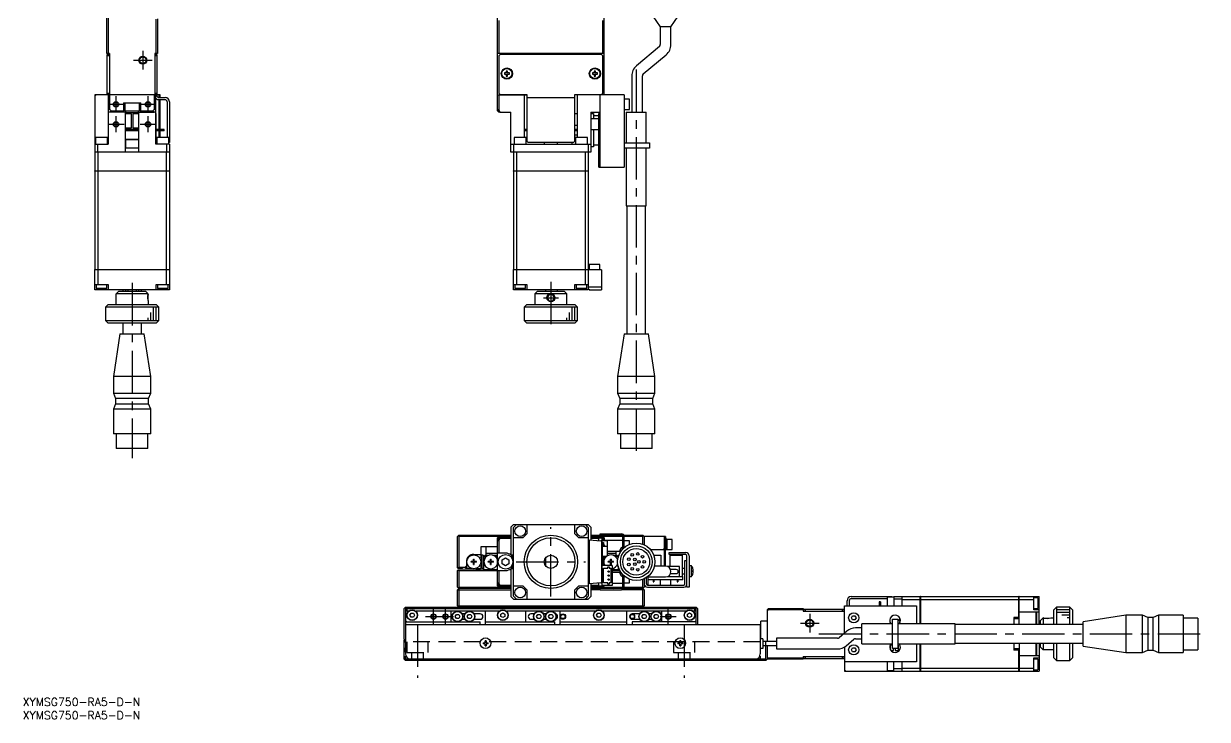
# Model space of a CAD drawing. Extents: x -2 to 888, y -8 to 518.
# Drawn here: x 0.4 to 444.1, y -8 to 252.6 of the extents above; entities that cross this region are included whole.
import ezdxf

# ---------------------------------------------------------------- set-up
doc = ezdxf.new("R2010")
doc.units = 0
doc.header["$LTSCALE"] = 0.5
doc.linetypes.add('CENTER', pattern=[50.8, 31.75, -6.35, 6.35, -6.35])
doc.linetypes.add('DASHED', pattern=[19.05, 12.7, -6.35])
for name, color, linetype in [('MSM_CENTER', 1, 'CENTER'), ('MSM_CONTINUOUS', 7, 'CONTINUOUS'), ('MSM_DASHED', 4, 'DASHED'), ('MSM_NARROW', 5, 'CONTINUOUS'), ('MSM_PART_NUMBER', 7, 'CONTINUOUS')]:
    doc.layers.add(name, color=color, linetype=linetype)
doc.styles.get("Standard").update_dxf_attribs({"font": 'txt.shx', "height": 1, "bigfont": 'bigfont.shx'})

# ---------------------------------------------------------------- blocks, each defined once
blk = doc.blocks.new('*U2')
at = {"layer": 'MSM_PART_NUMBER'}
blk.add_text('XYMSG750-RA5-D-N', height=3, dxfattribs=at).set_placement((0, -3))
blk = doc.blocks.new('*U3')
at = {"layer": 'MSM_PART_NUMBER'}
blk.add_text('XYMSG750-RA5-D-N', height=3, dxfattribs=at).set_placement((0, -8))

msp = doc.modelspace()

# ---------------------------------------------------------------- linework, layer by layer
at = {"layer": 'MSM_CENTER'}
for p, q in [((45, 242.41), (45, 235.41)), ((41.5, 238.91), (48.5, 238.91)), ((230.02, 235.46), (230.02, 89.86)), ((32, 222.41), (38, 222.41)), ((35, 219.41), (35, 225.41)), ((44, 222.41), (50, 222.41)), ((47, 219.41), (47, 225.41)), ((35, 211.91), (35, 217.91)), ((47, 211.91), (47, 217.91)), ((32, 214.91), (38, 214.91)), ((44, 214.91), (50, 214.91)), ((41, 155.46), (41, 89.86)), ((198.02, 155.91), (198.02, 137.91)), ((195.22, 149.91), (200.82, 149.91)), ((198.02, 38), (198.02, 64)), ((185.02, 51), (211.02, 51)), ((154.02, 27.5), (154.02, 33.5)), ((158.52, 27.5), (158.52, 33.5)), ((242.02, 27.5), (242.02, 33.5)), ((295.02, 31.5), (295.02, 24.5)), ((148.02, 27.5), (148.02, 7.5)), ((151.02, 30.5), (161.52, 30.5)), ((239.02, 30.5), (245.02, 30.5)), ((248.02, 27.5), (248.02, 7.5)), ((291.52, 28), (298.52, 28)), ((298.47, 24), (444.07, 24))]:
    msp.add_line(p, q, dxfattribs=at)
at = {"layer": 'MSM_CONTINUOUS'}
for p, q in [((31.5, 241.41), (31.5, 254.91)), ((32, 254.91), (32, 241.41)), ((50, 241.41), (50, 254.3)), ((50.5, 254.41), (50.5, 241.41)), ((178.02, 219.91), (178.02, 254.91)), ((178.52, 253.8), (178.52, 241.41)), ((217.52, 241.41), (217.52, 253.8)), ((218.02, 225.91), (218.02, 254.91)), ((236.27, 255.41), (239.02, 251.41)), ((243.02, 251.41), (245.77, 255.41)), ((243.02, 251.41), (239.02, 251.41)), ((239.02, 251.41), (239.02, 244.81)), ((243.02, 244.81), (243.02, 251.41)), ((238.67, 244.04), (230.09, 236.84)), ((32.5, 241.41), (31.5, 241.41)), ((31.7, 241.11), (32.5, 241.11)), ((31.7, 226.11), (31.7, 241.11)), ((32.5, 240.61), (31.7, 240.61)), ((32.5, 241.41), (32.5, 225.91)), ((50.5, 241.41), (49.5, 241.41)), ((49.5, 241.41), (49.5, 225.91)), ((49.5, 241.11), (50.3, 241.11)), ((50.3, 240.61), (49.5, 240.61)), ((50.3, 241.11), (50.3, 225.71)), ((218.02, 241.41), (178.02, 241.41)), ((179.02, 241.11), (178.52, 240.61)), ((178.52, 240.61), (178.52, 226.61)), ((217.02, 241.11), (179.02, 241.11)), ((188.02, 241.41), (188.02, 241.11)), ((189.77, 241.11), (189.77, 241.41)), ((193.22, 241.41), (193.02, 241.21)), ((203.02, 241.21), (193.02, 241.21)), ((193.02, 241.21), (193.02, 241.11)), ((203.02, 241.21), (202.82, 241.41)), ((203.02, 241.11), (203.02, 241.21)), ((206.27, 241.41), (206.27, 241.11)), ((208.02, 241.11), (208.02, 241.41)), ((217.52, 240.61), (217.02, 241.11)), ((217.52, 226.61), (217.52, 240.61)), ((232.66, 233.78), (241.24, 240.98)), ((181.28, 234.15), (180.61, 234.15)), ((180.61, 233.67), (181.28, 233.67)), ((181.28, 234.83), (181.28, 234.15)), ((181.28, 233.67), (181.28, 232.99)), ((181.76, 234.15), (181.76, 234.83)), ((182.44, 234.15), (181.76, 234.15)), ((181.76, 232.99), (181.76, 233.67)), ((181.76, 233.67), (182.44, 233.67)), ((214.28, 234.15), (213.61, 234.15)), ((213.61, 233.67), (214.28, 233.67)), ((214.28, 234.83), (214.28, 234.15)), ((214.28, 233.67), (214.28, 232.99)), ((214.76, 234.15), (214.76, 234.83)), ((215.44, 234.15), (214.76, 234.15)), ((214.76, 233.67), (215.44, 233.67)), ((214.76, 232.99), (214.76, 233.67)), ((228.3, 233.01), (228.3, 219.41)), ((232.3, 219.41), (232.3, 233.01)), ((31.7, 226.61), (32.5, 226.61)), ((49.5, 226.61), (50.3, 226.61)), ((178.52, 226.61), (179.02, 226.11)), ((217.02, 226.11), (217.52, 226.61)), ((27, 225.41), (27.5, 225.91)), ((49.5, 225.91), (27, 225.91)), ((27, 225.91), (27, 197.46)), ((32.5, 226.11), (31.7, 226.11)), ((32.1, 225.91), (32.1, 207.41)), ((32.6, 225.91), (32.6, 220.52)), ((37.75, 222.91), (44.25, 222.91)), ((37.75, 222.91), (37.75, 219.41)), ((38.25, 222.91), (38.25, 219.91)), ((43.75, 219.91), (43.75, 222.91)), ((44.25, 219.41), (44.25, 222.91)), ((49.4, 220.52), (49.4, 225.91)), ((50.3, 226.11), (49.5, 226.11)), ((49.5, 225.91), (49.9, 225.91)), ((49.9, 207.41), (49.9, 225.91)), ((51.5, 225.91), (50.3, 225.91)), ((51, 225.91), (51, 224.92)), ((51, 224.11), (51, 212.91)), ((51.1, 224.91), (53.4, 224.91)), ((53.4, 224.11), (51.1, 224.11)), ((51.5, 224.91), (51.5, 225.91)), ((51.5, 212.91), (51.5, 224.11)), ((54.2, 223.31), (54.2, 209.91)), ((55, 223.31), (55, 208.11)), ((178.02, 225.91), (189.02, 225.91)), ((178.52, 225.91), (178.52, 220.02)), ((179.02, 226.11), (189.02, 226.11)), ((188.02, 226.11), (188.02, 209.91)), ((189.02, 226.11), (189.02, 208.61)), ((189.02, 224.91), (207.02, 224.91)), ((207.02, 208.61), (207.02, 226.11)), ((207.02, 226.11), (217.02, 226.11)), ((225.52, 225.91), (207.02, 225.91)), ((208.02, 209.91), (208.02, 226.11)), ((216.52, 198.91), (216.52, 225.91)), ((225.52, 225.91), (225.52, 198.91)), ((227.52, 224.31), (225.52, 224.31)), ((227.52, 220.51), (227.52, 224.31)), ((32.1, 220.02), (32.6, 220.52)), ((32.71, 219.41), (32.1, 219.41)), ((32.6, 220.52), (33.21, 219.91)), ((33.21, 219.91), (32.71, 219.41)), ((38.51, 219.41), (32.71, 219.41)), ((33.21, 219.91), (37.75, 219.91)), ((38.25, 219.91), (43.75, 219.91)), ((38.4, 219.41), (38.4, 204.41)), ((38.4, 219.31), (43.6, 219.31)), ((38.5, 218.91), (38.4, 218.91)), ((40.75, 218.81), (38.4, 218.81)), ((38.5, 219.31), (38.5, 218.81)), ((38.72, 219.91), (38.51, 219.41)), ((39.5, 218.81), (39.5, 219.31)), ((40.75, 213.61), (40.75, 218.81)), ((41.25, 218.81), (41.25, 213.61)), ((43.6, 218.81), (41.25, 218.81)), ((42.5, 219.31), (42.5, 218.81)), ((43.49, 219.41), (43.28, 219.91)), ((43.49, 219.41), (49.29, 219.41)), ((43.5, 218.81), (43.5, 219.31)), ((43.6, 218.91), (43.5, 218.91)), ((43.6, 204.41), (43.6, 219.41)), ((44.25, 219.91), (48.79, 219.91)), ((48.79, 219.91), (49.4, 220.52)), ((49.29, 219.41), (48.79, 219.91)), ((49.9, 219.41), (49.29, 219.41)), ((49.4, 220.52), (49.9, 220.02)), ((50, 218.91), (49.9, 218.91)), ((50, 212.91), (50, 218.91)), ((178.02, 220.52), (178.52, 220.02)), ((178.52, 219.41), (178.02, 219.91)), ((178.52, 220.02), (178.83, 219.41)), ((178.83, 219.41), (178.52, 219.41)), ((178.83, 219.41), (183.02, 219.41)), ((183.02, 204.41), (183.02, 219.41)), ((207.02, 218.91), (208.02, 218.91)), ((213.02, 219.41), (213.02, 204.41)), ((213.02, 219.41), (216.52, 219.41)), ((213.02, 218.91), (214.02, 218.91)), ((214.02, 218.91), (214.02, 216.91)), ((214.02, 218.16), (216.02, 218.16)), ((216.02, 198.91), (216.02, 218.91)), ((216.02, 218.91), (216.52, 218.91)), ((225.52, 220.51), (227.52, 220.51)), ((226.27, 219.41), (233.77, 219.41)), ((226.27, 219.41), (226.27, 207.91)), ((233.77, 207.91), (233.77, 219.41)), ((38.4, 213.61), (40.75, 213.61)), ((38.5, 213.61), (38.5, 212.91)), ((39.5, 212.91), (39.5, 213.61)), ((41.25, 213.61), (43.6, 213.61)), ((42.5, 213.61), (42.5, 212.91)), ((43.5, 212.91), (43.5, 213.61)), ((208.02, 214.41), (207.02, 214.41)), ((216.02, 216.91), (213.02, 216.91)), ((31.75, 209.91), (27.25, 209.91)), ((27.25, 209.91), (27.25, 207.41)), ((31.75, 207.41), (31.75, 209.91)), ((43.6, 212.91), (38.4, 212.91)), ((43.6, 212.41), (38.4, 212.41)), ((38.4, 209.31), (43.6, 209.31)), ((43.6, 209.11), (38.4, 209.11)), ((38.5, 209.11), (38.5, 205.91)), ((43.5, 205.91), (43.5, 209.11)), ((53, 212.91), (49.9, 212.91)), ((53, 212.41), (49.9, 212.41)), ((50, 207.41), (50, 212.41)), ((54.75, 209.91), (50.25, 209.91)), ((50.25, 209.91), (50.25, 207.41)), ((51, 212.41), (51, 209.91)), ((51.5, 209.91), (51.5, 212.41)), ((53, 212.41), (53, 212.91)), ((54.75, 207.41), (54.75, 209.91)), ((54.75, 208.61), (55, 208.61)), ((188.77, 209.91), (184.27, 209.91)), ((184.27, 209.91), (184.27, 207.41)), ((189.02, 212.91), (188.02, 212.91)), ((189.02, 212.41), (188.02, 212.41)), ((188.77, 207.41), (188.77, 209.91)), ((189.02, 208.61), (189.52, 208.11)), ((206.52, 208.11), (207.02, 208.61)), ((208.02, 212.91), (207.02, 212.91)), ((208.02, 212.41), (207.02, 212.41)), ((207.02, 210.91), (208.02, 210.91)), ((211.77, 209.91), (207.27, 209.91)), ((207.27, 209.91), (207.27, 207.41)), ((211.77, 207.41), (211.77, 209.91)), ((213.02, 212.91), (216.02, 212.91)), ((214.02, 212.91), (214.02, 206.41)), ((27, 207.41), (32.1, 207.41)), ((55, 204.41), (27, 204.41)), ((28, 207.41), (28, 204.41)), ((28.15, 204.41), (28.15, 197.46)), ((43.6, 205.91), (38.4, 205.91)), ((55, 207.41), (49.9, 207.41)), ((53.85, 204.41), (53.85, 197.46)), ((54, 204.41), (54, 207.41)), ((55, 208.11), (54.75, 208.11)), ((55, 207.41), (55, 197.46)), ((183.02, 207.41), (213.02, 207.41)), ((213.02, 204.41), (183.02, 204.41)), ((184.02, 207.41), (184.02, 197.46)), ((185.18, 204.41), (185.18, 197.46)), ((206.52, 208.11), (189.52, 208.11)), ((195.52, 208.11), (195.52, 207.41)), ((200.52, 207.41), (200.52, 208.11)), ((206.02, 207.41), (206.02, 208.11)), ((210.87, 204.41), (210.87, 197.46)), ((212.02, 207.41), (212.02, 197.46)), ((214.02, 206.41), (213.02, 206.41)), ((214.02, 207.16), (216.02, 207.16)), ((225.52, 207.91), (235.02, 207.91)), ((235.02, 205.91), (225.52, 205.91)), ((226.27, 205.91), (226.27, 184.41)), ((233.77, 184.41), (233.77, 205.91)), ((235.02, 207.91), (235.02, 205.91)), ((27, 197.46), (55, 197.46)), ((27, 197.41), (27, 160.46)), ((55, 197.41), (27, 197.41)), ((27.01, 197.41), (27.01, 197.46)), ((28.15, 197.41), (28.15, 160.46)), ((28.16, 197.41), (28.16, 197.46)), ((53.84, 197.41), (53.84, 197.46)), ((53.85, 197.41), (53.85, 160.46)), ((54.99, 197.41), (54.99, 197.46)), ((55, 197.41), (55, 160.46)), ((184.02, 197.46), (212.02, 197.46)), ((184.02, 197.41), (184.02, 160.46)), ((212.02, 197.41), (184.02, 197.41)), ((184.03, 197.41), (184.03, 197.46)), ((185.18, 197.41), (185.18, 197.46)), ((185.18, 197.41), (185.18, 160.46)), ((210.87, 197.41), (210.87, 197.46)), ((210.87, 197.41), (210.87, 160.46)), ((212.01, 197.41), (212.01, 197.46)), ((212.02, 197.41), (212.02, 160.46)), ((216.02, 198.91), (225.52, 198.91)), ((226.27, 184.41), (233.77, 184.41)), ((226.52, 184.41), (226.52, 136.41)), ((233.52, 136.41), (233.52, 184.41)), ((27, 160.46), (55, 160.46)), ((55, 160.41), (27, 160.41)), ((27, 152.91), (27, 160.41)), ((27.01, 160.41), (27.01, 160.46)), ((28.15, 160.41), (28.15, 154.91)), ((28.16, 160.41), (28.16, 160.46)), ((53.84, 160.41), (53.84, 160.46)), ((53.85, 160.41), (53.85, 154.91)), ((54.99, 160.41), (54.99, 160.46)), ((55, 160.41), (55, 152.91)), ((184.02, 160.46), (216.02, 160.46)), ((217.02, 160.41), (184.02, 160.41)), ((184.02, 152.91), (184.02, 160.41)), ((184.03, 160.41), (184.03, 160.46)), ((185.18, 160.41), (185.18, 160.46)), ((185.18, 160.41), (185.18, 154.91)), ((210.87, 160.41), (210.87, 160.46)), ((210.87, 160.41), (210.87, 154.91)), ((212.01, 160.41), (212.01, 160.46)), ((216.42, 162.41), (212.02, 162.41)), ((212.02, 160.41), (212.02, 152.91)), ((212.52, 160.46), (212.52, 162.41)), ((216.02, 160.46), (216.02, 160.41)), ((216.42, 160.41), (216.42, 162.41)), ((217.02, 160.41), (217.02, 153.96)), ((27, 154.91), (32, 154.91)), ((55, 152.91), (27, 152.91)), ((27.5, 154.91), (27.5, 153.41)), ((31.5, 153.41), (27.5, 153.41)), ((30.5, 152.91), (30.5, 153.41)), ((31.5, 153.41), (31.5, 154.91)), ((32, 154.91), (32, 152.91)), ((36, 152.41), (35, 151.41)), ((47, 151.41), (35, 151.41)), ((35, 147.41), (35, 151.41)), ((36, 152.41), (46, 152.41)), ((37.5, 152.91), (37.5, 152.41)), ((38.5, 152.91), (38.5, 152.41)), ((39.5, 152.41), (39.5, 152.91)), ((42.5, 152.91), (42.5, 152.41)), ((43.5, 152.41), (43.5, 152.91)), ((44.5, 152.41), (44.5, 152.91)), ((47, 151.41), (46, 152.41)), ((50, 152.91), (50, 154.91)), ((50, 154.91), (55, 154.91)), ((50.5, 154.91), (50.5, 153.41)), ((54.5, 153.41), (50.5, 153.41)), ((51.5, 152.91), (51.5, 153.41)), ((54.5, 153.41), (54.5, 154.91)), ((184.02, 154.91), (189.02, 154.91)), ((212.02, 152.91), (184.02, 152.91)), ((184.52, 154.91), (184.52, 153.41)), ((188.52, 153.41), (184.52, 153.41)), ((187.52, 152.91), (187.52, 153.41)), ((188.52, 153.41), (188.52, 154.91)), ((189.02, 154.91), (189.02, 152.91)), ((192.02, 151.41), (193.02, 152.41)), ((204.02, 151.41), (192.02, 151.41)), ((192.02, 151.41), (192.02, 147.41)), ((193.02, 152.41), (203.02, 152.41)), ((196.02, 152.91), (196.02, 152.41)), ((200.52, 152.41), (200.52, 152.91)), ((203.02, 152.41), (204.02, 151.41)), ((204.02, 147.41), (204.02, 151.41)), ((207.02, 154.91), (212.02, 154.91)), ((207.02, 152.91), (207.02, 154.91)), ((207.52, 154.91), (207.52, 153.41)), ((211.52, 153.41), (207.52, 153.41)), ((208.52, 152.91), (208.52, 153.41)), ((211.52, 153.41), (211.52, 154.91)), ((212.02, 153.96), (217.02, 153.96)), ((217.02, 153.91), (212.02, 153.91)), ((212.02, 153.11), (212.32, 153.11)), ((212.32, 153.11), (212.32, 152.91)), ((212.32, 152.91), (217.02, 152.91)), ((216.97, 153.91), (216.97, 153.96)), ((217.02, 153.91), (217.02, 152.91)), ((32, 147.41), (31, 146.41)), ((32, 147.41), (50, 147.41)), ((47, 148.41), (47, 147.41)), ((51, 146.41), (50, 147.41)), ((189.02, 147.41), (188.02, 146.41)), ((189.02, 147.41), (207.02, 147.41)), ((208.02, 146.41), (207.02, 147.41)), ((51, 146.41), (31, 146.41)), ((31, 146.41), (31, 141.41)), ((51, 141.41), (51, 146.41)), ((208.02, 146.41), (188.02, 146.41)), ((188.02, 146.41), (188.02, 141.41)), ((208.02, 141.41), (208.02, 146.41)), ((31, 141.41), (51, 141.41)), ((31, 141.41), (32, 140.41)), ((50, 140.41), (32, 140.41)), ((37.5, 140.41), (37.5, 136.41)), ((44.5, 136.41), (44.5, 140.41)), ((50, 140.41), (51, 141.41)), ((188.02, 141.41), (208.02, 141.41)), ((188.02, 141.41), (189.02, 140.41)), ((207.02, 140.41), (189.02, 140.41)), ((207.02, 140.41), (208.02, 141.41)), ((36.43, 136.41), (34, 120.41)), ((36.43, 136.41), (45.57, 136.41)), ((48, 120.41), (45.57, 136.41)), ((225.45, 136.41), (223.02, 120.41)), ((225.45, 136.41), (234.59, 136.41)), ((237.02, 120.41), (234.59, 136.41)), ((48, 120.41), (34, 120.41)), ((34, 120.41), (34, 114.21)), ((48, 114.21), (48, 120.41)), ((237.02, 120.41), (223.02, 120.41)), ((223.02, 120.41), (223.02, 114.21)), ((237.02, 114.21), (237.02, 120.41)), ((34, 114.21), (48, 114.21)), ((34, 114.21), (34.85, 112.21)), ((47.15, 112.21), (34.85, 112.21)), ((34.85, 112.21), (34.85, 110.21)), ((47.15, 112.21), (48, 114.21)), ((47.15, 110.21), (47.15, 112.21)), ((223.02, 114.21), (237.02, 114.21)), ((223.02, 114.21), (223.87, 112.21)), ((236.17, 112.21), (223.87, 112.21)), ((223.87, 112.21), (223.87, 110.21)), ((236.17, 112.21), (237.02, 114.21)), ((236.17, 110.21), (236.17, 112.21)), ((34.85, 110.21), (34, 108.21)), ((48, 108.21), (34, 108.21)), ((34, 108.21), (34, 98.91)), ((34.85, 110.21), (47.15, 110.21)), ((48, 108.21), (47.15, 110.21)), ((48, 98.91), (48, 108.21)), ((223.87, 110.21), (223.02, 108.21)), ((237.02, 108.21), (223.02, 108.21)), ((223.02, 108.21), (223.02, 98.91)), ((223.87, 110.21), (236.17, 110.21)), ((237.02, 108.21), (236.17, 110.21)), ((237.02, 98.91), (237.02, 108.21)), ((48, 98.91), (34, 98.91)), ((35.05, 98.91), (35.05, 93.41)), ((46.95, 93.41), (46.95, 98.91)), ((237.02, 98.91), (223.02, 98.91)), ((224.07, 98.91), (224.07, 93.41)), ((235.97, 93.41), (235.97, 98.91)), ((46.95, 93.41), (35.05, 93.41)), ((235.97, 93.41), (224.07, 93.41)), ((184.02, 65), (183.02, 64)), ((183.02, 64), (183.02, 53.6)), ((184.02, 65), (212.02, 65)), ((184.02, 38.15), (184.02, 63.85)), ((189.02, 65), (189.02, 61.5)), ((207.02, 61.5), (207.02, 65)), ((213.02, 64), (212.02, 65)), ((212.02, 63.85), (212.02, 38.15)), ((213.02, 64), (213.02, 59.18)), ((163.52, 61), (163.02, 60.5)), ((163.02, 48.7), (163.02, 60.5)), ((163.52, 60.5), (163.27, 60.75)), ((163.52, 61), (183.02, 61)), ((163.52, 60.5), (163.52, 49)), ((183.02, 60.5), (163.52, 60.5)), ((178.52, 60.5), (178.02, 60)), ((178.02, 42), (178.02, 60)), ((178.02, 59.4), (178.52, 59.9)), ((178.02, 59.5), (178.12, 59.5)), ((178.52, 59.29), (178.02, 58.79)), ((178.52, 59.9), (178.52, 60.3)), ((178.52, 60.3), (183.02, 60.3)), ((178.83, 59.9), (178.52, 59.29)), ((178.52, 59.9), (183.02, 59.9)), ((178.52, 59.29), (178.52, 54.25)), ((179.02, 60.3), (179.02, 59.9)), ((187.52, 60), (184.02, 60)), ((212.02, 60), (208.52, 60)), ((212.02, 59.25), (212.32, 59.23)), ((212.32, 59.23), (212.32, 42.77)), ((212.32, 59.23), (216.75, 58.92)), ((213.02, 61), (216.52, 61)), ((225.02, 60.5), (213.02, 60.5)), ((213.02, 60.3), (217.52, 60.3)), ((213.02, 59.9), (216.02, 59.9)), ((216.02, 59), (215.6, 59)), ((216.02, 58.97), (216.02, 60)), ((216.02, 60), (217.22, 60)), ((216.52, 61), (216.52, 61.5)), ((216.52, 61.5), (224.52, 61.5)), ((224.82, 61), (216.52, 61)), ((217.02, 60), (217.02, 60.3)), ((217.02, 58.62), (217.02, 43.38)), ((217.22, 42), (217.22, 60)), ((217.22, 59.9), (217.52, 59.9)), ((217.52, 59.29), (217.22, 59.89)), ((219.22, 58.9), (217.22, 58.9)), ((217.22, 58.18), (217.77, 58.18)), ((217.22, 57.95), (217.45, 57.95)), ((217.22, 57.7), (217.45, 57.7)), ((217.45, 57.44), (217.45, 57.95)), ((218.02, 60), (217.52, 60.5)), ((217.52, 60.3), (217.52, 59.9)), ((217.52, 59.9), (218.02, 59.4)), ((217.52, 58.9), (217.52, 59.29)), ((217.91, 58.9), (217.52, 59.29)), ((217.77, 58.18), (217.77, 57.34)), ((217.92, 59.5), (218.02, 59.5)), ((218.02, 60), (218.02, 58.9)), ((225.02, 59), (218.02, 59)), ((219.22, 55.1), (219.22, 58.9)), ((225.02, 55.9), (225.02, 60.8)), ((225.39, 61), (232.52, 61)), ((225.52, 56.36), (225.52, 60.5)), ((232.52, 60.5), (225.52, 60.5)), ((227.52, 58.9), (225.52, 58.9)), ((227.52, 57.54), (227.52, 58.9)), ((232.52, 61), (233.02, 60.5)), ((232.77, 60.75), (232.52, 60.5)), ((232.52, 57.54), (232.52, 60.5)), ((233.02, 60.5), (233.02, 57.32)), ((241.02, 60.5), (233.02, 60.5)), ((240.52, 60.5), (240.52, 49.5)), ((241.52, 59.5), (240.52, 59.5)), ((241.02, 60.5), (241.02, 57.5)), ((241.52, 59.5), (241.52, 55.5)), ((243.52, 59.4), (241.52, 59.4)), ((243.52, 55.6), (243.52, 59.4)), ((169.12, 53.8), (171.82, 53.8)), ((171.82, 56.7), (178.02, 56.7)), ((171.82, 52.55), (171.82, 56.7)), ((172.62, 53.5), (172.02, 53.5)), ((172.02, 53.5), (172.02, 48.5)), ((172.62, 53.5), (172.62, 48.5)), ((173.32, 53.5), (172.82, 53)), ((173.32, 53.5), (174.81, 53.5)), ((173.57, 56.7), (173.57, 53.5)), ((173.57, 54.2), (178.02, 54.2)), ((176.24, 53.5), (178.02, 53.5)), ((178.02, 53.3), (177.82, 53.5)), ((181.02, 54.25), (178.02, 54.25)), ((183.02, 53.6), (184.02, 53.6)), ((183.11, 53.49), (184.02, 53.49)), ((217.22, 57.64), (217.45, 57.64)), ((217.22, 57.22), (217.31, 57.22)), ((217.22, 55.22), (217.32, 55.22)), ((217.22, 55.1), (217.32, 55.1)), ((217.22, 54.25), (217.32, 54.25)), ((217.22, 53.69), (217.32, 53.69)), ((217.32, 53.1), (217.32, 56.8)), ((217.42, 56.9), (219, 56.9)), ((217.55, 57.34), (217.88, 57.34)), ((217.88, 57.11), (217.55, 57.11)), ((217.77, 57.11), (217.77, 56.9)), ((217.98, 56.9), (217.98, 57.01)), ((218.21, 56.9), (218.21, 57.01)), ((219.08, 53.35), (218.75, 53.03)), ((219.1, 56.8), (219.1, 53.42)), ((219.1, 55.1), (219.22, 55.1)), ((219.1, 55), (224.02, 55)), ((219.1, 54.2), (222.47, 54.2)), ((219.1, 53.5), (219.81, 53.5)), ((221.24, 53.5), (222.72, 53.5)), ((222.47, 53.5), (222.47, 55)), ((223.22, 53), (222.72, 53.5)), ((223.49, 53.5), (223.42, 53.5)), ((223.42, 53.5), (223.42, 53.33)), ((224.02, 54.61), (224.02, 55.5)), ((225.69, 56.5), (225.52, 56.5)), ((241.52, 55.5), (235.39, 55.5)), ((236.56, 53.5), (239.27, 53.5)), ((239.27, 53.5), (239.27, 49.35)), ((240.52, 56), (240.02, 55.5)), ((241.02, 57.5), (241.02, 55.5)), ((241.02, 49.5), (241.02, 55.5)), ((241.52, 55.6), (243.52, 55.6)), ((242.32, 53.7), (242.32, 54.5)), ((242.32, 54.5), (248.62, 54.5)), ((248.52, 53.7), (242.32, 53.7)), ((242.77, 49.2), (242.77, 53.5)), ((242.77, 53.5), (243.77, 53.5)), ((243.77, 53.5), (243.77, 53.4)), ((246.27, 53.4), (243.77, 53.4)), ((244.57, 53.4), (244.57, 53.5)), ((245.47, 53.5), (244.57, 53.5)), ((244.95, 53.4), (244.95, 53.5)), ((245.1, 53.4), (245.1, 53.5)), ((245.47, 53.4), (245.47, 53.5)), ((246.27, 53.5), (246.27, 53.4)), ((246.27, 53.5), (247.27, 53.5)), ((247.27, 53.5), (247.27, 45.5)), ((249.82, 53.3), (249.82, 41.5)), ((163.12, 48.6), (163.52, 49)), ((163.52, 49), (165.82, 49)), ((166.32, 49.5), (165.82, 49)), ((165.82, 49), (166.32, 48.65)), ((166.32, 51), (166.32, 48.5)), ((168.12, 50.86), (168.12, 51.15)), ((168.92, 51.15), (168.12, 51.15)), ((168.92, 50.86), (168.12, 50.86)), ((168.65, 51.15), (168.65, 50.86)), ((168.98, 52), (169.27, 52)), ((168.98, 51.21), (168.98, 52)), ((169.27, 51.47), (168.98, 51.47)), ((168.98, 50), (168.98, 50.8)), ((169.27, 50.53), (168.98, 50.53)), ((168.98, 50), (169.27, 50)), ((169.27, 51.21), (169.27, 52)), ((169.27, 50), (169.27, 50.8)), ((170.12, 51.15), (169.33, 51.15)), ((170.12, 50.86), (169.33, 50.86)), ((169.59, 50.86), (169.59, 51.15)), ((170.12, 50.86), (170.12, 51.15)), ((171.82, 52.55), (171.56, 52.4)), ((171.56, 49.6), (171.82, 49.45)), ((171.82, 48.8), (171.82, 49.45)), ((173.86, 53), (172.82, 53)), ((172.82, 53), (172.82, 52.54)), ((172.96, 52.46), (172.82, 52.54)), ((172.82, 49.46), (173.2, 49.67)), ((172.82, 48), (172.82, 49.46)), ((174.52, 50.86), (174.52, 51.15)), ((175.32, 51.15), (174.52, 51.15)), ((175.32, 50.86), (174.52, 50.86)), ((175.05, 51.15), (175.05, 50.86)), ((175.38, 52), (175.67, 52)), ((175.38, 51.21), (175.38, 52)), ((175.67, 51.47), (175.38, 51.47)), ((175.38, 50), (175.38, 50.8)), ((175.67, 50.53), (175.38, 50.53)), ((175.38, 50), (175.67, 50)), ((175.67, 51.21), (175.67, 52)), ((175.67, 50), (175.67, 50.8)), ((176.52, 51.15), (175.73, 51.15)), ((176.52, 50.86), (175.73, 50.86)), ((175.99, 50.86), (175.99, 51.15)), ((176.52, 50.86), (176.52, 51.15)), ((178.02, 53), (177.19, 53)), ((179.77, 51.72), (181.02, 52.44)), ((179.77, 50.28), (179.77, 51.72)), ((181.02, 49.56), (179.77, 50.28)), ((181.02, 52.44), (182.27, 51.72)), ((182.27, 50.28), (181.02, 49.56)), ((182.27, 51.72), (182.27, 50.28)), ((196.02, 52.5), (196.02, 49.5)), ((217.22, 52.5), (217.23, 52.5)), ((217.45, 52.27), (217.22, 52.27)), ((217.45, 52.2), (217.22, 52.2)), ((217.45, 51.95), (217.22, 51.95)), ((217.22, 51.25), (218.02, 51.25)), ((217.22, 50.75), (218.02, 50.75)), ((217.22, 50), (218.02, 50)), ((220.92, 49.58), (217.22, 49.58)), ((218.68, 53), (217.42, 53)), ((217.45, 51.95), (217.45, 52.46)), ((217.45, 52), (218.02, 52)), ((217.46, 52.5), (218.02, 52.5)), ((217.88, 52.79), (217.55, 52.79)), ((217.55, 52.56), (217.88, 52.56)), ((217.65, 53), (217.65, 52.79)), ((217.65, 52.56), (217.65, 52.5)), ((217.65, 52), (217.65, 51.25)), ((217.65, 50.75), (217.65, 50)), ((217.77, 53), (217.77, 52.79)), ((217.77, 52.56), (217.77, 52.5)), ((217.77, 52), (217.77, 51.25)), ((217.77, 50.75), (217.77, 50)), ((217.98, 52.89), (217.98, 53)), ((218.02, 49.58), (218.02, 52.59)), ((218.21, 52.89), (218.21, 53)), ((218.86, 53), (218.21, 53)), ((219.37, 49.08), (219.87, 49.08)), ((219.37, 48.58), (219.37, 49.08)), ((219.52, 50.86), (219.52, 51.15)), ((220.32, 51.15), (219.52, 51.15)), ((220.32, 50.86), (219.52, 50.86)), ((219.87, 49.08), (219.87, 48.58)), ((220.05, 51.15), (220.05, 50.86)), ((220.38, 52), (220.67, 52)), ((220.38, 51.21), (220.38, 52)), ((220.67, 51.47), (220.38, 51.47)), ((220.38, 50), (220.38, 50.8)), ((220.67, 50.53), (220.38, 50.53)), ((220.38, 50), (220.67, 50)), ((220.67, 51.21), (220.67, 52)), ((220.67, 50), (220.67, 50.8)), ((221.52, 51.15), (220.73, 51.15)), ((221.52, 50.86), (220.73, 50.86)), ((220.92, 49.58), (220.92, 42.08)), ((220.99, 50.86), (220.99, 51.15)), ((221.52, 50.86), (221.52, 51.15)), ((223.22, 53), (222.19, 53)), ((222.85, 49.67), (223.19, 49.47)), ((223.19, 52.53), (223.09, 52.46)), ((223.22, 53), (223.22, 52.66)), ((223.22, 49.34), (223.22, 48)), ((241.02, 49.35), (236.83, 49.35)), ((241.02, 49.5), (240.52, 49.5)), ((246.27, 49.2), (241.78, 49.2)), ((246.27, 45.5), (246.27, 49.2)), ((248.22, 42.7), (248.22, 51.5)), ((248.22, 51.5), (249.02, 51.5)), ((249.02, 41.5), (249.02, 53.2)), ((250.72, 49.5), (249.82, 49.5)), ((250.72, 45.5), (250.72, 49.5)), ((163.02, 48.7), (163.12, 48.6)), ((163.02, 47.8), (163.22, 48)), ((163.02, 41.5), (163.02, 47.8)), ((163.22, 48.5), (163.12, 48.6)), ((163.52, 47.6), (163.17, 47.95)), ((164.76, 48.5), (163.22, 48.5)), ((163.22, 48), (172.82, 48)), ((163.52, 47.6), (163.52, 41.5)), ((178.02, 47.6), (163.52, 47.6)), ((168.41, 48.5), (166.09, 48.5)), ((169.84, 48.5), (171.52, 48.5)), ((171.52, 48.5), (171.82, 48.8)), ((172.62, 48.5), (172.02, 48.5)), ((172.82, 48.1), (178.02, 48.1)), ((178.02, 47.75), (181.02, 47.75)), ((178.52, 47.75), (178.52, 42.71)), ((183.02, 48.4), (183.02, 38)), ((184.02, 48.4), (183.02, 48.4)), ((184.02, 48.51), (183.11, 48.51)), ((217.72, 48.58), (219.37, 48.58)), ((217.72, 43.08), (217.72, 48.58)), ((219.87, 48.58), (220.42, 48.58)), ((220.42, 48.58), (220.42, 43.08)), ((220.92, 48.1), (223.22, 48.1)), ((223.91, 47.6), (220.92, 47.6)), ((224.02, 47), (220.92, 47)), ((223.22, 48), (223.7, 48)), ((223.42, 48.67), (223.42, 48.5)), ((223.49, 48.5), (223.42, 48.5)), ((224.02, 46.5), (224.02, 47.39)), ((225.02, 41.2), (225.02, 46.1)), ((225.52, 41.5), (225.52, 45.64)), ((225.52, 45.5), (225.69, 45.5)), ((227.52, 43.1), (227.52, 44.46)), ((232.52, 41.5), (232.52, 44.46)), ((233.02, 44.68), (233.02, 41.5)), ((233.82, 42.7), (233.82, 45.12)), ((234.16, 45.35), (241.02, 45.35)), ((234.32, 45.35), (234.32, 42.5)), ((234.52, 44.3), (234.52, 45.35)), ((241.78, 45.5), (247.52, 45.5)), ((245.02, 48.1), (242.88, 48.1)), ((242.88, 46.6), (245.02, 46.6)), ((248.22, 48.5), (247.27, 48.5)), ((247.27, 46.5), (248.22, 46.5)), ((247.52, 44.3), (247.52, 45.5)), ((249.82, 45.5), (250.72, 45.5)), ((251.28, 48.43), (251.28, 48.45)), ((251.28, 47.7), (251.41, 47.7)), ((251.28, 47.3), (251.28, 47.7)), ((251.41, 47.3), (251.28, 47.3)), ((251.28, 46.55), (251.28, 46.57)), ((163.52, 41), (163.02, 41.5)), ((163.52, 41), (163.02, 40.5)), ((163.02, 40.5), (183.02, 40.5)), ((163.02, 34.5), (163.02, 40.5)), ((163.52, 41.5), (163.27, 41.25)), ((163.52, 41.5), (183.02, 41.5)), ((163.52, 41), (163.52, 34.5)), ((183.02, 41), (163.52, 41)), ((174.62, 41), (174.92, 41.3)), ((183.02, 41.3), (174.92, 41.3)), ((178.02, 43.21), (178.52, 42.71)), ((178.52, 42.1), (178.02, 42.6)), ((178.02, 42.5), (178.12, 42.5)), ((178.02, 42), (178.52, 41.5)), ((178.52, 42.71), (178.83, 42.1)), ((178.52, 41.7), (178.52, 42.1)), ((183.02, 42.1), (178.52, 42.1)), ((183.02, 41.7), (178.52, 41.7)), ((179.02, 42.1), (179.02, 41.7)), ((184.02, 42), (187.52, 42)), ((189.02, 40.5), (189.02, 37)), ((207.02, 37), (207.02, 40.5)), ((208.52, 42), (212.02, 42)), ((212.32, 42.77), (212.02, 42.75)), ((216.75, 43.08), (212.32, 42.77)), ((213.02, 42.82), (213.02, 38)), ((216.02, 42.1), (213.02, 42.1)), ((217.52, 41.7), (213.02, 41.7)), ((213.02, 41.5), (225.02, 41.5)), ((221.12, 41.3), (213.02, 41.3)), ((213.02, 41), (216.52, 41)), ((216.52, 40.5), (213.02, 40.5)), ((215.6, 43), (216.02, 43)), ((216.02, 42), (216.02, 43.03)), ((216.02, 42), (217.22, 42)), ((224.82, 41), (216.52, 41)), ((216.52, 40.5), (216.52, 41)), ((216.52, 40.5), (224.52, 40.5)), ((217.02, 41.7), (217.02, 42)), ((220.92, 42.08), (217.22, 42.08)), ((217.52, 42.08), (217.52, 41.7)), ((217.52, 41.5), (218.02, 42)), ((219.37, 43.08), (217.72, 43.08)), ((218.02, 42), (218.02, 42.08)), ((219.37, 42.58), (219.37, 43.08)), ((219.87, 42.58), (219.37, 42.58)), ((219.87, 43.08), (219.87, 42.58)), ((220.42, 43.08), (219.87, 43.08)), ((220.92, 43), (225.02, 43)), ((221.12, 41.3), (221.42, 41)), ((233.02, 40.5), (224.52, 40.5)), ((232.52, 41), (225.39, 41)), ((225.52, 43.1), (227.52, 43.1)), ((225.52, 41.5), (232.52, 41.5)), ((232.77, 41.25), (232.52, 41.5)), ((233.02, 41.5), (232.52, 41)), ((232.52, 34.5), (232.52, 41)), ((232.52, 41), (233.02, 40.5)), ((233.02, 40.5), (233.02, 34.5)), ((233.88, 42.5), (234.32, 42.5)), ((234.22, 42.3), (247.82, 42.3)), ((234.22, 41.5), (247.82, 41.5)), ((247.52, 44.3), (234.52, 44.3)), ((236.4, 44.3), (236.4, 43.5)), ((236.4, 43.5), (236.65, 43.5)), ((236.65, 44.3), (236.65, 43.5)), ((239.02, 44.3), (239.02, 42.3)), ((243.02, 42.3), (243.02, 44.3)), ((245.4, 44.3), (245.4, 43.5)), ((245.4, 43.5), (245.65, 43.5)), ((245.65, 44.3), (245.65, 43.5)), ((249.82, 41.5), (249.02, 41.5)), ((183.02, 38), (184.02, 37)), ((184.02, 37), (212.02, 37)), ((212.02, 37), (213.02, 38)), ((309.02, 34.5), (309.02, 36.4)), ((309.82, 36.4), (309.82, 34.5)), ((310.62, 38), (325.82, 38)), ((310.62, 37.2), (324.02, 37.2)), ((321.02, 36), (321.02, 34.5)), ((321.52, 36), (321.02, 36)), ((321.52, 36), (321.52, 34.5)), ((324.02, 37.75), (324.02, 34.5)), ((326.52, 37.75), (324.02, 37.75)), ((325.32, 37.75), (325.32, 38)), ((325.82, 38), (325.82, 37.75)), ((326.52, 38), (336.47, 38)), ((326.52, 38), (326.52, 34.5)), ((329.52, 37), (326.52, 37)), ((329.52, 38), (329.52, 34.5)), ((329.52, 36.85), (336.47, 36.85)), ((336.47, 27.75), (336.47, 38)), ((336.52, 37.99), (336.47, 37.99)), ((336.52, 36.84), (336.47, 36.84)), ((336.52, 38), (336.52, 27.75)), ((336.52, 38), (373.47, 38)), ((336.52, 36.85), (373.47, 36.85)), ((373.47, 29.65), (373.47, 38)), ((373.52, 37.99), (373.47, 37.99)), ((373.52, 36.84), (373.47, 36.84)), ((373.52, 27.5), (373.52, 38)), ((373.52, 38), (381.02, 38)), ((373.52, 36.85), (379.02, 36.85)), ((379.02, 33), (379.02, 38)), ((380.52, 37.5), (379.02, 37.5)), ((380.52, 37.5), (380.52, 33.5)), ((381.02, 27.5), (381.02, 38)), ((143.52, 34), (143.02, 33.5)), ((143.02, 22), (143.02, 33.5)), ((143.52, 33.5), (143.27, 33.75)), ((143.52, 34), (252.52, 34)), ((143.52, 33.5), (252.52, 33.5)), ((143.52, 33.5), (143.52, 16.5)), ((144.7, 32.5), (143.52, 32.5)), ((144.02, 33.5), (144.02, 32.5)), ((145.16, 31), (145.59, 31.75)), ((145.59, 31.75), (146.46, 31.75)), ((146.46, 31.75), (146.89, 31)), ((178.7, 32.5), (147.35, 32.5)), ((160.52, 32.5), (160.52, 28.5)), ((162.16, 30.5), (162.59, 31.25)), ((162.59, 31.25), (163.46, 31.25)), ((163.02, 34.5), (233.02, 34.5)), ((163.02, 34.5), (163.52, 34)), ((163.46, 31.25), (163.89, 30.5)), ((163.52, 34.5), (163.73, 34)), ((165.79, 31.5), (164.76, 31.5)), ((166.66, 30.5), (167.09, 31.25)), ((167.09, 31.25), (167.96, 31.25)), ((167.96, 31.25), (168.39, 30.5)), ((171.52, 31.5), (169.26, 31.5)), ((173.52, 27.5), (173.52, 32.5)), ((174.52, 34), (174.82, 34.3)), ((220.92, 34.3), (174.82, 34.3)), ((179.27, 31.43), (180.02, 31.87)), ((179.27, 30.57), (179.27, 31.43)), ((180.02, 31.87), (180.77, 31.43)), ((180.77, 31.43), (180.77, 30.57)), ((214.7, 32.5), (181.35, 32.5)), ((188.52, 32.5), (188.52, 28.5)), ((191.79, 31.5), (190.52, 31.5)), ((192.66, 30.5), (193.09, 31.25)), ((193.09, 31.25), (193.96, 31.25)), ((193.96, 31.25), (194.39, 30.5)), ((196.29, 31.5), (195.26, 31.5)), ((197.16, 30.5), (197.59, 31.25)), ((197.59, 31.25), (198.46, 31.25)), ((198.46, 31.25), (198.89, 30.5)), ((201.52, 27.5), (201.52, 32.5)), ((215.16, 31), (215.59, 31.75)), ((215.59, 31.75), (216.46, 31.75)), ((216.46, 31.75), (216.89, 31)), ((248.7, 32.5), (217.35, 32.5)), ((220.92, 34.3), (221.22, 34)), ((226.52, 27.5), (226.52, 32.5)), ((231.29, 31.5), (228.52, 31.5)), ((232.16, 30.5), (232.59, 31.25)), ((232.52, 34.5), (232.32, 34)), ((233.02, 34.5), (232.52, 34)), ((232.59, 31.25), (233.46, 31.25)), ((233.46, 31.25), (233.89, 30.5)), ((235.79, 31.5), (234.76, 31.5)), ((236.66, 30.5), (237.09, 31.25)), ((237.09, 31.25), (237.96, 31.25)), ((237.96, 31.25), (238.39, 30.5)), ((239.52, 32.5), (239.52, 28.5)), ((249.27, 31.43), (250.02, 31.87)), ((249.27, 30.57), (249.27, 31.43)), ((250.02, 31.87), (250.77, 31.43)), ((250.77, 31.43), (250.77, 30.57)), ((252.52, 32.5), (251.35, 32.5)), ((252.02, 32.5), (252.02, 33.5)), ((253.02, 33.5), (252.52, 34)), ((252.77, 33.75), (252.52, 33.5)), ((252.52, 27.5), (252.52, 33.5)), ((253.02, 33.5), (253.02, 27.5)), ((279.02, 33), (279.52, 33.5)), ((279.02, 33), (279.02, 21.1)), ((279.64, 33), (279.02, 32.69)), ((279.52, 33.5), (292.52, 33.5)), ((280.14, 33.5), (279.64, 33)), ((292.52, 33), (279.64, 33)), ((292.52, 33.5), (292.52, 32.5)), ((292.52, 32.5), (308.02, 32.5)), ((292.82, 32.5), (292.82, 33.3)), ((292.82, 33.3), (308.02, 33.3)), ((293.32, 33.3), (293.32, 32.5)), ((307.32, 32.5), (307.32, 33.3)), ((307.82, 33.3), (307.82, 32.5)), ((308.02, 24.22), (308.02, 34.5)), ((308.02, 34.5), (335.02, 34.5)), ((335.02, 34.5), (335.02, 27.75)), ((373.52, 32.25), (379.97, 32.25)), ((379.02, 33.5), (380.52, 33.5)), ((381.02, 33), (379.02, 33)), ((379.97, 27.5), (379.97, 32.25)), ((380.02, 32.2), (379.97, 32.2)), ((380.02, 32.25), (380.02, 27.5)), ((380.02, 32.25), (380.82, 32.25)), ((381.02, 34.5), (380.52, 34.5)), ((380.82, 32.23), (380.82, 32.25)), ((381.02, 32.23), (380.82, 32.23)), ((387.52, 34), (386.52, 33)), ((386.52, 27.5), (386.52, 33)), ((387.52, 34), (387.52, 27.5)), ((392.52, 34), (387.52, 34)), ((392.52, 27.5), (392.52, 34)), ((393.52, 33), (392.52, 34)), ((393.52, 33), (393.52, 27.5)), ((144.02, 28.5), (143.52, 29)), ((143.52, 28.5), (171.52, 28.5)), ((143.52, 27.5), (276.52, 27.5)), ((145.59, 30.25), (145.16, 31)), ((146.46, 30.25), (145.59, 30.25)), ((146.89, 31), (146.46, 30.25)), ((162.59, 29.75), (162.16, 30.5)), ((163.46, 29.75), (162.59, 29.75)), ((163.89, 30.5), (163.46, 29.75)), ((164.76, 29.5), (165.79, 29.5)), ((167.09, 29.75), (166.66, 30.5)), ((167.96, 29.75), (167.09, 29.75)), ((168.39, 30.5), (167.96, 29.75)), ((169.26, 29.5), (171.52, 29.5)), ((171.52, 27.5), (171.52, 28.5)), ((173.52, 28.5), (199.52, 28.5)), ((180.02, 30.13), (179.27, 30.57)), ((180.77, 30.57), (180.02, 30.13)), ((190.52, 29.5), (191.79, 29.5)), ((193.09, 29.75), (192.66, 30.5)), ((193.96, 29.75), (193.09, 29.75)), ((194.39, 30.5), (193.96, 29.75)), ((195.26, 29.5), (196.29, 29.5)), ((197.59, 29.75), (197.16, 30.5)), ((198.46, 29.75), (197.59, 29.75)), ((198.89, 30.5), (198.46, 29.75)), ((199.52, 27.5), (199.52, 28.5)), ((201.52, 28.5), (226.52, 28.5)), ((215.59, 30.25), (215.16, 31)), ((216.46, 30.25), (215.59, 30.25)), ((216.89, 31), (216.46, 30.25)), ((228.52, 29.5), (231.29, 29.5)), ((228.52, 28.5), (228.52, 27.5)), ((252.52, 28.5), (228.52, 28.5)), ((232.59, 29.75), (232.16, 30.5)), ((233.46, 29.75), (232.59, 29.75)), ((233.89, 30.5), (233.46, 29.75)), ((234.76, 29.5), (235.79, 29.5)), ((237.09, 29.75), (236.66, 30.5)), ((237.96, 29.75), (237.09, 29.75)), ((238.39, 30.5), (237.96, 29.75)), ((250.02, 30.13), (249.27, 30.57)), ((250.77, 30.57), (250.02, 30.13)), ((252.52, 29), (252.02, 28.5)), ((276.52, 27.5), (276.52, 16.5)), ((276.72, 27), (276.52, 27)), ((276.72, 22.2), (276.72, 28.75)), ((279.02, 28.75), (276.72, 28.75)), ((310.66, 30), (311.09, 30.75)), ((311.09, 29.25), (310.66, 30)), ((311.09, 30.75), (311.96, 30.75)), ((311.96, 29.25), (311.09, 29.25)), ((311.96, 30.75), (312.39, 30)), ((312.39, 30), (311.96, 29.25)), ((314.52, 20.25), (314.52, 27.75)), ((326.02, 27.75), (314.52, 27.75)), ((326.02, 29.5), (328.02, 29.5)), ((326.02, 18.5), (326.02, 29.5)), ((328.02, 29.5), (328.02, 18.5)), ((349.52, 27.75), (328.02, 27.75)), ((328.52, 28.93), (328.52, 29.43)), ((328.98, 29.43), (328.52, 29.43)), ((328.52, 28.93), (329.02, 28.93)), ((328.52, 27.75), (328.52, 27.93)), ((328.71, 27.93), (328.52, 27.93)), ((349.52, 20.25), (349.52, 27.75)), ((397.52, 27.5), (349.52, 27.5)), ((371.52, 30.15), (371.52, 27.5)), ((373.47, 30.15), (371.52, 30.15)), ((373.52, 29.65), (371.52, 29.65)), ((382.52, 30), (381.52, 29)), ((381.52, 27.5), (381.52, 29)), ((382.52, 30), (382.52, 27.5)), ((385.52, 30), (386.52, 30)), ((413.52, 31), (397.52, 28.57)), ((397.52, 19.43), (397.52, 28.57)), ((413.52, 31), (413.52, 17)), ((419.72, 31), (413.52, 31)), ((419.72, 17), (419.72, 31)), ((421.72, 30.15), (419.72, 31)), ((421.72, 30.15), (421.72, 17.85)), ((423.72, 30.15), (421.72, 30.15)), ((425.72, 31), (423.72, 30.15)), ((423.72, 17.85), (423.72, 30.15)), ((425.72, 31), (425.72, 17)), ((435.02, 31), (425.72, 31)), ((435.02, 31), (435.02, 17)), ((440.52, 29.95), (435.02, 29.95)), ((440.52, 29.95), (440.52, 18.05)), ((277.52, 22.2), (276.52, 22.2)), ((277.52, 22.2), (277.52, 18.5)), ((282.52, 22.35), (282.52, 18.35)), ((305.43, 22.35), (282.52, 22.35)), ((309, 25.04), (306.07, 22.58)), ((314.52, 26.21), (312.21, 26.21)), ((312.21, 22.21), (314.52, 22.21)), ((143.02, 22), (143.42, 21.6)), ((143.02, 21.7), (143.12, 21.8)), ((143.02, 14.5), (143.02, 21.7)), ((143.52, 21.2), (143.02, 21.2)), ((143.02, 21), (143.52, 21)), ((143.12, 21.7), (143.12, 21.9)), ((143.22, 17.3), (143.22, 18.5)), ((143.52, 18.5), (143.22, 18.5)), ((143.32, 21), (143.52, 20.8)), ((143.42, 21.6), (143.52, 21.7)), ((143.42, 21.6), (143.52, 21.5)), ((143.42, 21.4), (143.52, 21.4)), ((172.6, 20.7), (173.32, 20.7)), ((173.32, 20.3), (172.6, 20.3)), ((173.32, 20.7), (173.32, 21.43)), ((173.32, 19.57), (173.32, 20.3)), ((173.72, 21.43), (173.72, 20.7)), ((173.72, 20.7), (174.45, 20.7)), ((174.45, 20.3), (173.72, 20.3)), ((173.72, 20.3), (173.72, 19.57)), ((245.6, 20.7), (246.32, 20.7)), ((246.32, 20.3), (245.6, 20.3)), ((246.32, 20.7), (246.32, 21.43)), ((246.32, 19.57), (246.32, 20.3)), ((246.72, 21.43), (246.72, 20.7)), ((246.72, 20.7), (247.45, 20.7)), ((246.72, 20.3), (246.72, 19.57)), ((247.45, 20.3), (246.72, 20.3)), ((277.52, 18.5), (276.52, 18.5)), ((282.52, 21.1), (277.52, 21.1)), ((277.52, 19.6), (282.52, 19.6)), ((278.52, 14.5), (278.52, 21.1)), ((279.02, 19.6), (279.02, 14.5)), ((282.52, 18.35), (305.43, 18.35)), ((308.02, 19.07), (308.02, 10)), ((308.65, 19.52), (311.57, 21.97)), ((310.66, 18), (311.09, 18.75)), ((311.09, 17.25), (310.66, 18)), ((311.09, 18.75), (311.96, 18.75)), ((311.96, 18.75), (312.39, 18)), ((312.39, 18), (311.96, 17.25)), ((314.52, 20.25), (326.02, 20.25)), ((325.19, 19.78), (325.19, 18.2)), ((326.02, 19.78), (325.19, 19.78)), ((325.44, 17.78), (326.44, 17.78)), ((328.02, 18.5), (326.02, 18.5)), ((326.44, 17.78), (326.44, 18.5)), ((327.1, 18.5), (327.1, 17.78)), ((327.1, 17.78), (328.35, 17.78)), ((328.02, 20.25), (349.52, 20.25)), ((328.35, 19.78), (328.02, 19.78)), ((328.35, 17.78), (328.35, 19.78)), ((335.02, 20.25), (335.02, 13.5)), ((336.47, 10), (336.47, 20.25)), ((336.52, 20.25), (336.52, 10)), ((349.52, 20.5), (397.52, 20.5)), ((371.52, 20.5), (371.52, 17.85)), ((373.52, 18.35), (371.52, 18.35)), ((373.47, 17.85), (371.52, 17.85)), ((373.47, 10), (373.47, 18.35)), ((373.52, 20.5), (373.52, 10)), ((379.97, 15.75), (379.97, 20.5)), ((380.02, 20.5), (380.02, 15.75)), ((381.02, 20.5), (381.02, 10)), ((381.52, 19), (381.52, 20.5)), ((381.52, 19), (382.52, 18)), ((382.52, 20.5), (382.52, 18)), ((386.52, 18), (382.52, 18)), ((386.52, 15), (386.52, 20.5)), ((387.52, 20.5), (387.52, 14)), ((392.52, 14), (392.52, 20.5)), ((393.52, 20.5), (393.52, 15)), ((397.52, 19.43), (413.52, 17)), ((419.72, 17), (421.72, 17.85)), ((421.72, 17.85), (423.72, 17.85)), ((423.72, 17.85), (425.72, 17)), ((435.02, 18.05), (440.52, 18.05)), ((143.52, 14), (143.02, 14.5)), ((143.52, 17.3), (143.22, 17.3)), ((143.52, 14.5), (143.27, 14.25)), ((143.52, 14.5), (143.52, 15.7)), ((278.52, 14.5), (143.52, 14.5)), ((278.52, 14), (143.52, 14)), ((276.52, 15.7), (276.52, 14.5)), ((278.77, 14.25), (278.52, 14.5)), ((278.52, 14), (279.02, 14.5)), ((279.02, 15), (292.52, 15)), ((292.52, 14.5), (279.02, 14.5)), ((292.52, 15.5), (308.02, 15.5)), ((292.52, 15.5), (292.52, 14.5)), ((292.82, 14.7), (292.82, 15.5)), ((307.82, 14.7), (292.82, 14.7)), ((293.32, 15.5), (293.32, 14.7)), ((307.32, 14.7), (307.32, 15.5)), ((307.82, 15.5), (307.82, 14.7)), ((335.02, 13.5), (308.02, 13.5)), ((311.96, 17.25), (311.09, 17.25)), ((324.02, 13.5), (324.02, 10.25)), ((326.52, 10), (326.52, 13.5)), ((329.52, 13.5), (329.52, 10)), ((379.97, 15.75), (373.52, 15.75)), ((379.02, 10), (379.02, 15)), ((379.02, 15), (381.02, 15)), ((380.52, 14.5), (379.02, 14.5)), ((380.02, 15.8), (379.97, 15.8)), ((380.82, 15.75), (380.02, 15.75)), ((380.52, 14.5), (380.52, 10.5)), ((381.02, 13.5), (380.52, 13.5)), ((380.82, 15.77), (381.02, 15.77)), ((380.82, 15.75), (380.82, 15.77)), ((386.52, 15), (387.52, 14)), ((387.52, 14), (392.52, 14)), ((392.52, 14), (393.52, 15)), ((413.52, 17), (419.72, 17)), ((425.72, 17), (435.02, 17)), ((308.52, 10), (308.02, 10.5)), ((308.02, 10), (336.47, 10)), ((324.02, 10.25), (326.52, 10.25)), ((326.52, 11), (329.52, 11)), ((329.52, 11.15), (336.47, 11.15)), ((336.52, 11.16), (336.47, 11.16)), ((336.52, 10.01), (336.47, 10.01)), ((336.52, 11.15), (373.47, 11.15)), ((336.52, 10), (373.47, 10)), ((373.52, 11.16), (373.47, 11.16)), ((373.52, 10.01), (373.47, 10.01)), ((373.52, 11.15), (379.02, 11.15)), ((373.52, 10), (381.02, 10)), ((379.02, 10.5), (380.52, 10.5))]:
    msp.add_line(p, q, dxfattribs=at)
for centre, radius in [((45, 238.91), 1.23), ((181.52, 233.91), 2.1), ((181.52, 233.91), 1.9), ((214.52, 233.91), 2.1), ((214.52, 233.91), 1.9), ((35, 222.41), 0.783), ((47, 222.41), 0.783), ((35, 214.91), 0.783), ((47, 214.91), 0.783), ((186.52, 62.5), 2), ((209.52, 62.5), 2), ((198.02, 51), 10), ((198.02, 51), 9), ((230.02, 51), 7), ((169.12, 51), 2.6), ((181.02, 51), 2.75), ((198.02, 51), 2.5), ((230.02, 51), 5.95), ((230.02, 51), 5), ((228.52, 53.6), 0.5), ((230.55, 53.95), 0.5), ((232.32, 52.93), 0.5), ((227.21, 52.03), 0.5), ((227.21, 49.97), 0.5), ((228.52, 48.4), 0.5), ((229.52, 51.87), 0.5), ((229.52, 50.13), 0.5), ((231.02, 51), 0.5), ((232.32, 49.07), 0.5), ((233.02, 51), 0.5), ((219.62, 47.33), 0.25), ((219.62, 45.83), 0.25), ((219.62, 44.33), 0.25), ((230.55, 48.05), 0.5), ((186.52, 39.5), 2), ((209.52, 39.5), 2), ((146.02, 31), 2), ((146.02, 31), 1.9), ((154.02, 30.5), 0.783), ((158.52, 30.5), 0.783), ((163.02, 30.5), 2), ((163.02, 30.5), 1.9), ((167.52, 30.5), 2), ((167.52, 30.5), 1.9), ((180.02, 31), 2), ((180.02, 31), 1.9), ((193.52, 30.5), 2), ((193.52, 30.5), 1.9), ((198.02, 30.5), 2), ((198.02, 30.5), 1.9), ((202.52, 30.5), 0.783), ((216.02, 31), 2), ((216.02, 31), 1.9), ((228.52, 30.5), 0.783), ((233.02, 30.5), 2), ((233.02, 30.5), 1.9), ((237.52, 30.5), 2), ((237.52, 30.5), 1.9), ((242.02, 30.5), 0.783), ((250.02, 31), 2), ((250.02, 31), 1.9), ((311.52, 30), 1.9), ((295.02, 28), 1.23), ((173.52, 20.5), 2), ((246.52, 20.5), 2), ((311.52, 18), 1.9)]:
    msp.add_circle(centre, radius, dxfattribs=at)
at = {"layer": 'MSM_CONTINUOUS', "extrusion": (0, 0, -1)}
msp.add_circle((-198.02, 149.91), 1.23, dxfattribs=at)
at = {"layer": 'MSM_CONTINUOUS'}
for centre, radius, start, end in [((238.02, 244.81), 1, 310, 0), ((238.02, 244.81), 5, 310, 0), ((233.3, 233.01), 5, 130, 180), ((181.52, 233.91), 0.95, 165.3667, 194.6333), ((181.52, 233.91), 0.365, 138.8496, 221.1504), ((181.52, 233.91), 0.95, 75.3667, 104.6333), ((181.52, 233.91), 0.365, 48.8496, 131.1504), ((181.52, 233.91), 0.365, 228.8496, 311.1504), ((181.52, 233.91), 0.95, 255.3667, 284.6333), ((181.52, 233.91), 0.365, 318.8496, 41.1504), ((181.52, 233.91), 0.95, 345.3667, 14.6333), ((214.52, 233.91), 0.95, 165.3667, 194.6333), ((214.52, 233.91), 0.365, 138.8496, 221.1504), ((214.52, 233.91), 0.95, 75.3667, 104.6333), ((214.52, 233.91), 0.365, 48.8496, 131.1504), ((214.52, 233.91), 0.365, 228.8496, 311.1504), ((214.52, 233.91), 0.95, 255.3667, 284.6333), ((214.52, 233.91), 0.365, 318.8496, 41.1504), ((214.52, 233.91), 0.95, 345.3667, 14.6333), ((233.3, 233.01), 1, 130, 180), ((51.1, 225.71), 1.6, 221.4097, 270), ((51.1, 225.71), 0.8, 180, 270), ((53.4, 223.31), 1.6, 0, 90), ((53.4, 223.31), 0.8, 0, 90), ((52.87, 149.91), 6, 167.976, 192.024), ((198.02, 51), 19, 132.5369, 137.4631), ((198.02, 51), 19, 42.5369, 47.4631), ((174.86, 74.16), 19, 311.7998, 318.2002), ((221.19, 74.16), 19, 221.7998, 228.2002), ((216.72, 58.62), 0.3, 0, 86), ((224.52, 60.5), 1, 0, 90), ((224.82, 60.8), 0.2, 0, 90), ((169.12, 51), 2.8, 90, 180), ((175.52, 51), 2.6, 15.9424, 344.0576), ((181.02, 51), 3.25, 49.9955, 90), ((181.02, 51), 3.25, 22.6046, 49.9951), ((217.55, 57.44), 0.33, 180, 270), ((217.42, 56.8), 0.1, 90, 180), ((217.55, 57.44), 0.1, 180, 270), ((217.88, 57.01), 0.33, 0, 90), ((217.88, 57.01), 0.1, 0, 90), ((220.52, 51), 2.6, 13.624, 164.0576), ((219, 56.8), 0.1, 0, 90), ((219, 53.42), 0.1, 315, 0), ((225.02, 55.5), 1, 90, 180), ((234.02, 55.5), 1, 35.7317, 61.0012), ((248.52, 53.2), 0.5, 0, 90), ((248.62, 53.3), 1.2, 0, 90), ((168.92, 51.21), 0.06, 270, 0), ((168.92, 50.8), 0.06, 0, 90), ((169.33, 51.21), 0.06, 180, 270), ((169.33, 50.8), 0.06, 90, 180), ((172.32, 51), 1.59, 100.8931, 126.1972), ((172.44, 50.89), 1.75, 120, 127.006), ((172.44, 51.12), 1.75, 232.994, 240), ((172.32, 51), 1.59, 233.8028, 259.1069), ((172.32, 51), 1.59, 53.8028, 79.1069), ((172.32, 51), 1.59, 280.8931, 306.1972), ((172.21, 50.89), 1.75, 52.994, 64.5052), ((172.21, 51.12), 1.75, 304.5052, 307.006), ((175.32, 51.21), 0.06, 270, 0), ((175.32, 50.8), 0.06, 0, 90), ((175.73, 51.21), 0.06, 180, 270), ((175.73, 50.8), 0.06, 90, 180), ((181.02, 51), 3.25, 310.005, 337.3871), ((217.55, 52.46), 0.33, 90, 180), ((217.42, 53.1), 0.1, 180, 270), ((217.55, 52.46), 0.1, 90, 180), ((217.88, 52.89), 0.33, 270, 0), ((217.88, 52.89), 0.1, 270, 0), ((220.52, 51), 2.6, 195.9424, 213.2352), ((218.68, 53.1), 0.1, 270, 315), ((220.32, 51.21), 0.06, 270, 0), ((220.32, 50.8), 0.06, 0, 90), ((220.73, 51.21), 0.06, 180, 270), ((220.73, 50.8), 0.06, 90, 180), ((220.52, 51), 2.6, 278.8499, 346.376), ((223.72, 51), 1.59, 109.8433, 126.1972), ((223.84, 50.89), 1.75, 115.4948, 127.006), ((223.84, 51.12), 1.75, 232.994, 235.4948), ((223.72, 51), 1.59, 233.8028, 250.1566), ((241.02, 47.35), 2, 270, 90), ((248.22, 47.5), 3.2, 17.27, 38.6822), ((165.42, 47.75), 1, 48.5904, 131.4096), ((181.02, 51), 3.25, 270, 310.0046), ((225.02, 46.5), 1, 180, 270), ((234.02, 46.5), 1, 298.9988, 324.2683), ((245.02, 47.35), 0.75, 270, 90), ((248.22, 47.5), 3.2, 321.3178, 342.73), ((248.22, 47.5), 3.19, 3.5903, 16.9053), ((248.22, 47.5), 3.19, 343.0947, 356.4097), ((174.86, 27.84), 19, 41.7998, 48.2002), ((221.19, 27.84), 19, 131.7998, 138.2002), ((216.72, 43.38), 0.3, 274, 0), ((224.52, 41.5), 1, 270, 0), ((224.82, 41.2), 0.2, 270, 0), ((234.22, 42.7), 1.2, 180, 270), ((234.22, 42.7), 0.4, 180, 270), ((247.82, 42.7), 0.4, 270, 0), ((247.82, 42.7), 1.2, 270, 0), ((198.02, 51), 19, 222.5369, 227.4631), ((198.02, 51), 19, 312.5369, 317.4631), ((310.62, 36.4), 1.6, 90, 180), ((310.62, 36.4), 0.8, 90, 180), ((171.52, 30.5), 1, 270, 90), ((190.52, 30.5), 1, 90, 270), ((199.52, 30.5), 1, 284.4775, 75.5225), ((228.52, 30.5), 1, 90, 270), ((327.02, 29), 2, 321.3178, 218.6822), ((325.72, 30.67), 0.2, 255.0744, 0.8063), ((384.02, 35.87), 6, 257.9755, 282.0245), ((305.43, 23.35), 1, 270, 310), ((312.21, 21.21), 5, 90, 130), ((312.21, 21.21), 1, 90, 130), ((143.42, 21.7), 0.3, 180, 270), ((173.52, 20.5), 0.95, 167.8468, 192.1532), ((173.52, 20.5), 0.435, 152.6335, 207.3665), ((173.52, 20.5), 0.95, 77.8468, 102.1532), ((173.52, 20.5), 0.435, 62.6335, 117.3665), ((173.52, 20.5), 0.435, 242.6335, 297.3665), ((173.52, 20.5), 0.95, 257.8468, 282.1532), ((173.52, 20.5), 0.435, 332.6335, 27.3665), ((173.52, 20.5), 0.95, 347.8468, 12.1532), ((246.52, 20.5), 0.95, 167.8468, 192.1532), ((246.52, 20.5), 0.435, 152.6335, 207.3665), ((246.52, 20.5), 0.95, 77.8468, 102.1532), ((246.52, 20.5), 0.435, 62.6335, 117.3665), ((246.52, 20.5), 0.435, 242.6335, 297.3665), ((246.52, 20.5), 0.95, 257.8468, 282.1532), ((246.52, 20.5), 0.435, 332.6335, 27.3665), ((246.52, 20.5), 0.95, 347.8468, 12.1532), ((305.43, 23.35), 5, 270, 310), ((327.02, 19), 2, 141.3178, 38.6822), ((145.52, 16.5), 2, 180, 270), ((274.52, 16.5), 2, 270, 0)]:
    msp.add_arc(centre, radius, start, end, dxfattribs=at)
at = {"layer": 'MSM_DASHED'}
for p, q in [((276.52, 21), (143.52, 21)), ((144.02, 21), (144.02, 17)), ((152.02, 17), (152.02, 21)), ((244.02, 21), (244.02, 17)), ((252.02, 17), (252.02, 21)), ((144.02, 17), (152.02, 17)), ((145.77, 17), (145.77, 14)), ((150.27, 14), (150.27, 17)), ((244.02, 17), (252.02, 17)), ((245.77, 17), (245.77, 14)), ((250.27, 14), (250.27, 17))]:
    msp.add_line(p, q, dxfattribs=at)
at = {"layer": 'MSM_NARROW'}
for p, q in [((46.94, 151.17), (47, 151.41)), ((47, 141.41), (47, 142.41)), ((48, 141.41), (48, 144.41)), ((49, 141.41), (49, 146.41)), ((50, 141.41), (50, 146.41)), ((204.02, 141.41), (204.02, 142.41)), ((205.02, 141.41), (205.02, 144.41)), ((206.02, 141.41), (206.02, 146.41)), ((207.02, 141.41), (207.02, 146.41)), ((392.52, 33), (387.52, 33)), ((392.52, 32), (387.52, 32)), ((382.76, 29.94), (382.52, 30)), ((392.52, 31), (389.52, 31)), ((392.52, 30), (391.52, 30))]:
    msp.add_line(p, q, dxfattribs=at)
for centre, radius in [((45, 238.91), 1.5), ((35, 222.41), 1), ((47, 222.41), 1), ((35, 214.91), 1), ((47, 214.91), 1), ((198.02, 149.91), 1.5), ((154.02, 30.5), 1), ((158.52, 30.5), 1), ((202.52, 30.5), 1), ((242.02, 30.5), 1), ((295.02, 28), 1.5)]:
    msp.add_circle(centre, radius, dxfattribs=at)
for centre, radius, start, end in [((52.79, 149.91), 5.98, 167.7879, 194.4982), ((228.52, 30.5), 1, 270, 90), ((384.03, 35.79), 5.98, 257.7902, 284.4982)]:
    msp.add_arc(centre, radius, start, end, dxfattribs=at)

# ---------------------------------------------------------------- block references
at = {"layer": 'MSM_CONTINUOUS'}
for name in ['*U2', '*U3']:
    msp.add_blockref(name, (0, 0), dxfattribs=at)

doc.saveas('drawing.dxf')
